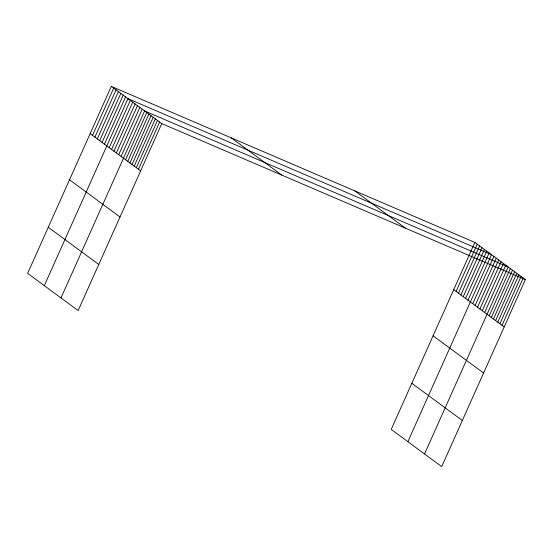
<?xml version="1.0" encoding="UTF-8"?>
<svg xmlns="http://www.w3.org/2000/svg" width="553" height="553" viewBox="0 0 553 553"><rect width="100%" height="100%" fill="white"/><g stroke="black" fill="none" stroke-linecap="round" stroke-linejoin="round"><path stroke-width="0.83" d="M111.291 86.379L27.65 273.369L78.146 310.579L161.787 123.596L111.291 86.379L474.854 242.421L525.35 279.631L441.709 466.621L391.213 429.405L474.854 242.421M92.531 135.402L113.676 88.134M94.909 137.158L116.054 89.89M97.293 138.914L118.432 91.646M99.671 140.662L120.817 93.395M102.049 142.418L123.195 95.151M104.434 144.174L125.572 96.906M44.316 285.645L127.957 98.662L491.52 254.698L407.879 441.688M109.19 147.686L130.335 100.418M111.575 149.434L132.713 102.174M113.953 151.19L135.098 103.923M116.33 152.946L137.476 105.678M118.715 154.702L139.861 107.434M121.093 156.458L142.239 109.19M60.975 297.929L144.616 110.946L508.179 266.981L424.538 453.965M125.621 159.789L146.766 112.522M127.764 161.372L148.909 114.105M129.914 162.955L151.059 115.688M132.056 164.538L153.202 117.271M134.206 166.114L155.345 118.854M136.349 167.697L157.494 120.43M138.499 169.28L159.637 122.013M456.094 291.438L477.239 244.177M458.472 293.194L479.617 245.926M460.856 294.949L481.995 247.682M463.234 296.705L484.38 249.438M465.612 298.461L486.758 251.193M467.997 300.21L489.142 252.949M472.76 303.721L493.898 256.454M475.138 305.477L496.283 258.21M477.515 307.233L498.661 259.965M479.9 308.982L501.039 261.721M482.278 310.738L503.424 263.47M484.656 312.493L505.801 265.226M489.184 315.832L510.329 268.564M491.334 317.408L512.472 270.147M493.476 318.991L514.622 271.723M495.619 320.574L516.765 273.306M497.769 322.157L518.914 274.889M499.912 323.74L521.057 276.472M502.062 325.316L523.207 278.055M161.787 123.596L525.35 279.631M354.881 190.923L405.377 228.14M453.716 289.689L504.205 326.899M231.272 137.877L281.76 175.087M433.089 335.795L483.585 373.005M90.146 133.646L140.642 170.863M411.84 383.298L462.336 420.515M69.526 179.753L120.015 216.97M48.277 227.255L98.766 264.472"/></g></svg>
